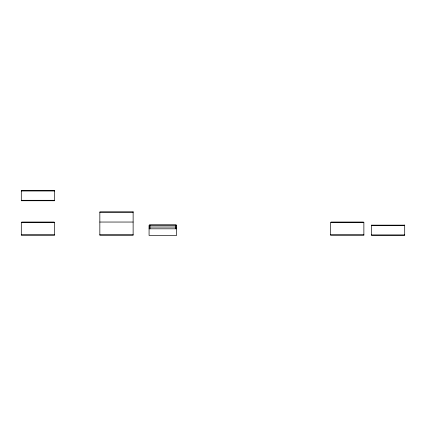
<?xml version="1.0" encoding="UTF-8"?>
<svg xmlns="http://www.w3.org/2000/svg" width="426" height="426" viewBox="0 0 426 426"><rect width="100%" height="100%" fill="white"/><g stroke="black" fill="none" stroke-linecap="round" stroke-linejoin="round"><path stroke-width="0.64" d="M21.3 190.981L54.581 190.981M99.844 212.281L133.125 212.281M99.844 222.042L133.125 222.042M149.073 227.031L176.604 227.031M149.073 228.805L176.604 228.805M21.3 234.47L54.581 234.47M99.844 234.47L133.125 234.47M330.592 234.47L363.873 234.47M371.419 234.912L404.7 234.912M404.258 225.152L404.258 225.594L371.861 225.594L371.861 225.152M363.431 222.489L363.431 222.042L331.039 222.042L331.039 222.489M176.156 225.258L176.156 224.811L149.515 224.811L149.515 225.258M175.714 225.258L175.714 228.805M149.957 225.258L149.957 228.805M54.139 200.742L54.139 200.3L21.742 200.3L21.742 200.742M54.139 222.489L54.139 222.042L21.742 222.042L21.742 222.489M53.692 200.3L53.692 200.742M52.808 200.3L52.808 200.742M54.581 190.539L21.3 190.539L21.3 200.742L54.581 200.742L54.581 190.539M133.125 211.839L99.844 211.839L99.844 235.354L133.125 235.354L133.125 211.839M54.581 222.489L21.3 222.489L21.3 235.354L54.581 235.354L54.581 222.489M363.873 222.489L330.592 222.489L330.592 235.354L363.873 235.354L363.873 222.489M404.7 225.152L371.419 225.152L371.419 235.354L404.7 235.354L404.7 225.152M176.604 225.258L149.073 225.258L149.073 235.461L176.604 235.461L176.604 225.258"/></g></svg>
